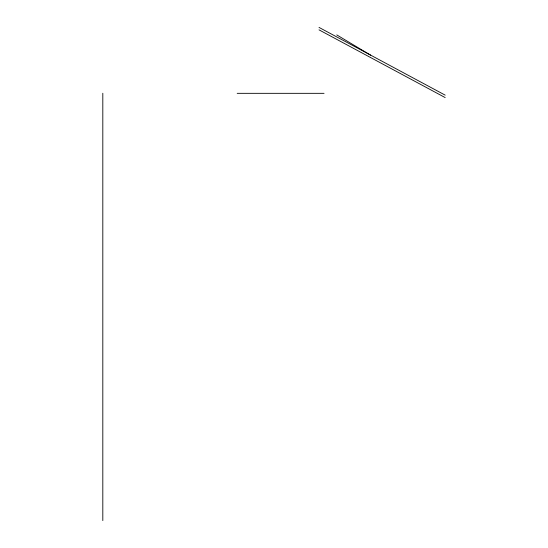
<?xml version="1.0" encoding="UTF-8"?>
<svg xmlns="http://www.w3.org/2000/svg" width="548" height="548" viewBox="0 0 548 548"><rect width="100%" height="100%" fill="white"/><g stroke="black" fill="none" stroke-linecap="round" stroke-linejoin="round"><path stroke-width="0.82" d="M237.174 93.331L324.053 93.331M319.011 27.4L445.188 95.147M319.011 29.845L445.188 97.592M336.773 34.901L370.612 55.163M102.812 93.249L102.812 520.6"/></g></svg>
